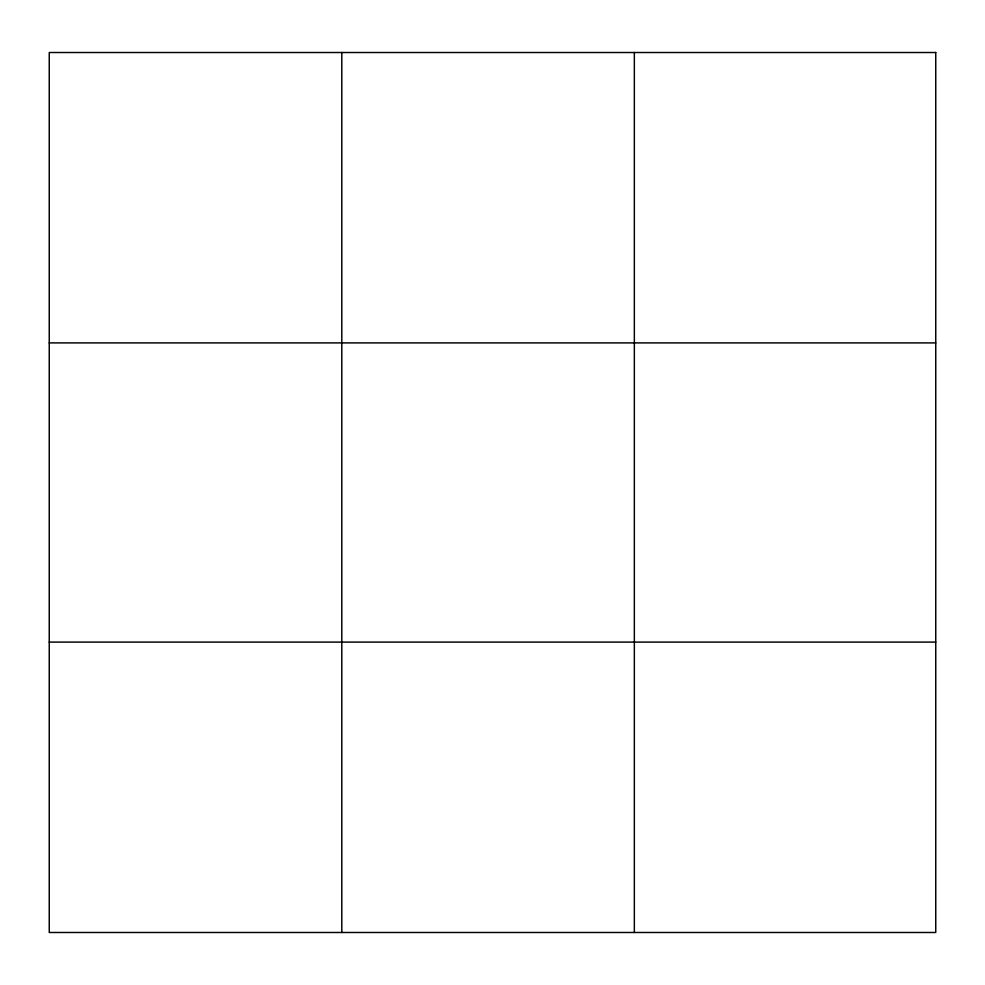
<?xml version="1.0" encoding="UTF-8"?>
<svg xmlns="http://www.w3.org/2000/svg" width="985" height="985" viewBox="0 0 985 985"><rect width="100%" height="100%" fill="white"/><g stroke="black" fill="none" stroke-linecap="round" stroke-linejoin="round"><path stroke-width="1.48" d="M341.795 52.513L341.795 932.487M634.34 52.513L634.34 932.487M49.25 342.903L935.75 342.903M49.25 642.097L935.75 642.097M935.75 52.513L935.75 932.487L49.25 932.487L49.25 52.513L935.75 52.513"/></g></svg>
